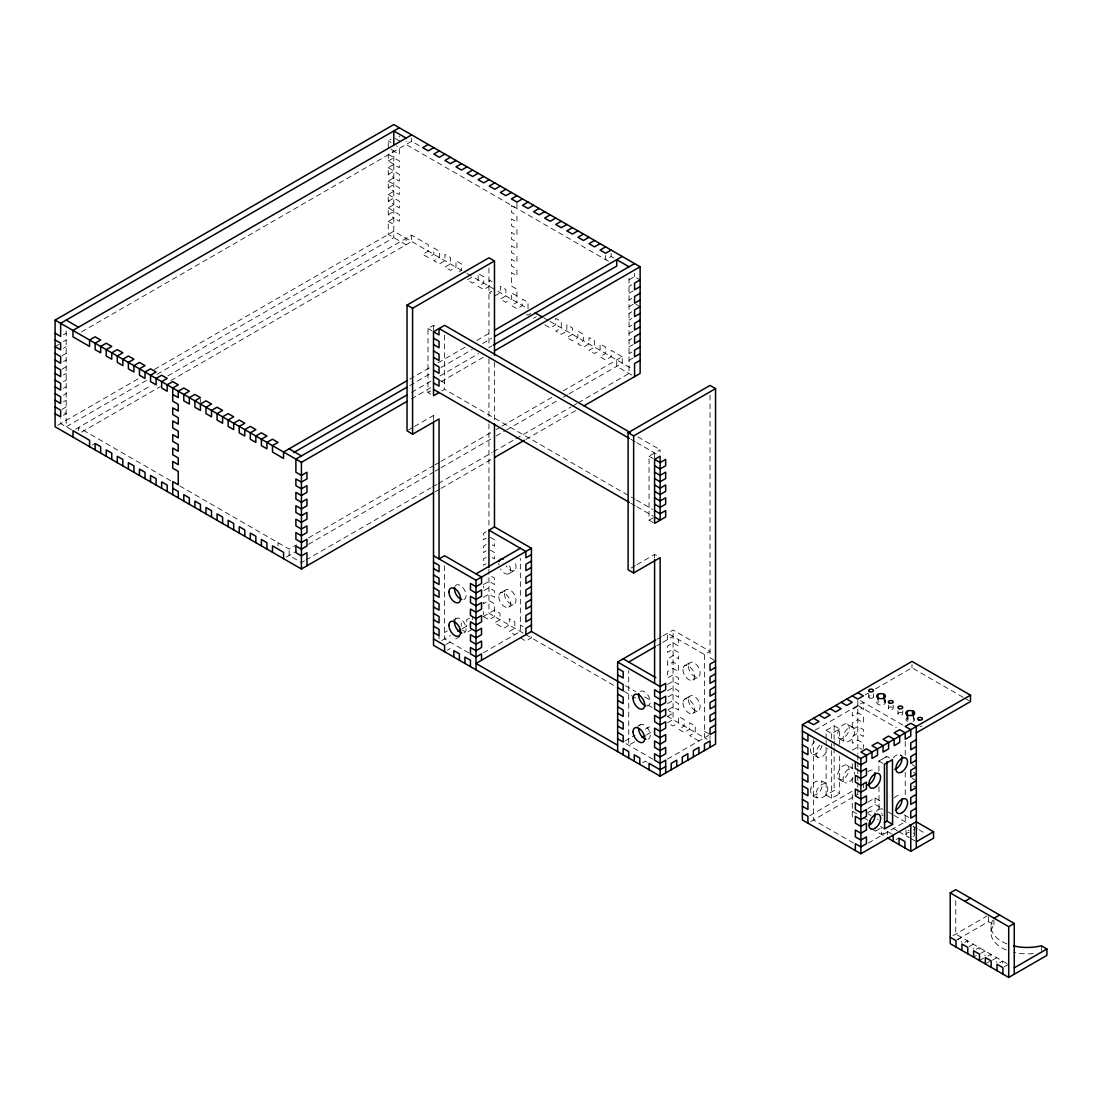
<?xml version="1.0" encoding="UTF-8"?>
<svg xmlns="http://www.w3.org/2000/svg" width="1102" height="1102" viewBox="0 0 1102 1102"><rect width="100%" height="100%" fill="white"/><g stroke="black" fill="none" stroke-linecap="round" stroke-linejoin="round"><path stroke-width="0.75" stroke-dasharray="5 3.75" d="M907.29 717.636L906.588 718.146A4.339 2.507 0 0 0 907.194 721.19L908.089 721.59A4.339 2.507 0 0 0 909.122 721.851M388.248 147.585L388.248 140.877L391.017 139.279M63.42 334.815L66.189 333.217M63.42 341.524L66.189 339.926M55.1 346.634L59.26 344.223M393.8 164.184L388.248 160.988L388.248 154.28L393.8 151.084L399.337 154.28L399.337 147.585L396.568 145.974M81.479 331.909L411.652 141.276L421.35 146.883M63.42 348.232L66.189 346.634M388.248 160.988L393.8 157.793L399.337 160.988L399.337 167.697L393.8 164.487L388.248 167.697L388.248 174.391L393.8 177.601M62.029 355.726L66.189 353.329M63.42 361.635L66.189 360.037M388.248 174.391L393.8 171.196L399.337 174.391L399.337 181.1L393.8 177.904L388.248 181.1L388.248 187.808L393.8 191.004M62.029 369.142L66.189 366.746M63.42 375.052L66.189 373.44M388.248 187.808L393.8 184.613L399.337 187.808L399.337 194.517L393.8 191.307L388.248 194.517L388.248 201.211L393.8 204.421M63.42 381.747L66.189 380.149M63.42 388.455L66.189 386.857M388.248 201.211L393.8 198.016L399.337 201.211L399.337 207.92L393.8 204.724L388.248 207.92L388.248 214.628L393.8 217.824M63.42 395.163L66.189 393.566M63.42 401.858L66.189 400.26M388.248 214.628L393.8 211.419L399.337 214.628L399.337 221.323L393.8 218.127L388.248 221.323L388.248 234.437L406.115 244.74L406.115 238.349M62.029 409.365L66.189 406.969M63.42 415.275L66.189 413.677L63.42 412.079M57.869 425.179L139.568 378.014M154.459 369.418L393.8 231.227L465.43 272.593M146.594 380.355L66.189 426.777L66.189 329.939M157.021 374.336L393.8 237.633L393.8 150.781L391.017 149.183M75.735 429.091L151.47 385.356M167.848 375.906L411.652 235.139L428.279 244.74L428.279 251.146L422.741 254.342L428.279 257.537L433.816 254.342L433.816 247.936L439.367 251.146L439.367 257.537L433.816 260.747L439.367 263.943L444.905 260.747L444.905 254.342L450.442 257.537L450.442 263.943L444.905 267.139L450.442 270.348L455.994 267.139L455.994 260.747L461.531 263.943L461.531 270.348L457.371 272.745M81.479 432.163L160.41 386.595M170.824 380.589L411.652 241.545L411.652 235.139M92.361 445.084L95.13 443.486M492.015 291.135L489.247 292.746L492.015 294.344M430.744 394.13L427.975 392.532L427.975 328.534L433.513 325.338L436.282 326.936M494.784 295.942L500.336 292.746L500.336 286.341L505.873 289.537L505.873 295.942L500.336 299.138L505.873 302.334L511.411 299.138L511.411 292.746L516.962 295.942M613.952 258.075L611.169 256.477L605.632 259.673L605.632 254.879M409.724 379.184L430.579 367.145M438.017 362.847L467.799 345.642M476.739 340.49L491.63 331.895M530.806 313.533L528.037 315.144L523.891 312.734M409.724 385.576L430.579 373.537M440.993 367.517L472.276 349.472M482.69 343.452L491.63 338.286M533.588 318.34L536.357 316.742M411.625 392.312L430.978 381.127M439.918 375.975L478.626 353.618M489.054 347.598L492.029 345.876M411.349 398.869L430.662 387.711M441.062 381.705L484.136 356.841M427.975 392.532L430.744 390.935M629.035 279.894L634.573 276.685L640.124 279.894M441.833 390.935L444.602 389.337L634.862 499.178M629.035 293.297L633.195 290.9M629.035 300.006L631.804 298.408M408.511 429.904L412.919 427.356M414.393 426.502L433.513 415.468L436.282 417.203M629.035 306.7L633.195 304.304M629.035 313.409L631.804 311.811M629.035 320.117L631.804 318.519M629.035 326.826L631.804 325.214M629.035 333.52L633.195 331.123M629.035 340.229L631.804 338.631M629.035 346.937L633.195 344.527M179.75 485.941L289.11 549.085L296.548 544.787M308.464 537.9L433.554 465.678M435.042 464.824L439.505 462.248M440.993 461.38L494.605 430.441M496.093 429.573L500.57 426.997M502.057 426.13L552.681 396.899M563.108 390.893L622.258 356.731L622.258 363.137L569.059 393.841M629.035 353.632L631.804 352.034M286.341 557.075L296.548 551.179M308.464 544.305L433.554 472.083M435.042 471.229L439.505 468.639M440.993 467.785L494.605 436.833M496.093 435.979L505.033 430.813M506.521 429.959L557.157 400.729M563.108 397.285L567.571 394.709M629.035 360.34L633.195 357.943M304.4 560.877L301.425 562.585L289.11 555.477L289.11 549.085M305.888 560.009L430.978 487.787M432.466 486.932L436.929 484.357M438.431 483.489L492.029 452.536M493.517 451.682L514.372 439.643M515.86 438.789L570.96 406.982M572.448 406.115L576.911 403.539M578.398 402.671L629.035 373.44L629.035 274.977M435.028 491.85L439.505 489.274M440.993 488.406L491.616 459.176M525.874 439.409L576.498 410.178M486.161 531.729L483.392 533.327L483.392 539.732L486.161 538.134M486.161 544.526L483.392 546.124L483.392 552.529L486.161 550.931M653.21 522.568L649.05 520.172L649.05 456.173L660.139 449.768L660.139 454.575M486.161 557.323L483.392 558.934L483.392 565.326L486.161 563.728M483.392 584.528L488.944 581.333L494.481 584.528L494.481 578.123L490.321 575.726M508.78 573.729L514.317 570.533A8.279 4.78 60 0 0 514.317 560.987M483.392 597.325L488.944 594.13L494.481 597.325L494.481 590.934L488.944 587.724L483.392 590.934L483.392 586.126M453.39 620.027L456.173 618.429M500.501 592.821L506.052 589.625M444.602 632.52L447.371 630.923M469.535 618.126L466.766 619.723L466.766 626.129M649.05 520.172L653.21 517.775M441.833 640.524L450.511 635.51M462.33 628.677L470.926 623.718M483.02 616.734L494.481 610.122L500.019 613.318L500.019 619.723L494.481 622.919L503.71 628.25L509.262 625.054L509.262 618.649L514.799 621.859L514.799 628.25L509.262 631.46L514.799 634.656M508.78 607.161L514.317 603.951M445.979 644.518L450.139 642.122M455.691 638.926L459.837 636.515M472.317 629.325L466.766 632.52L462.606 630.124M447.371 650.125L450.139 648.527M483.392 652.783L520.351 631.46L520.351 558.452M631.047 568.053L635.468 565.505M636.942 564.651L654.588 554.458L658.748 556.868M657.178 639.201L661.613 636.653M663.087 635.799L673.06 630.041L710.019 651.365L704.467 654.56L667.523 633.237L667.523 639.628M656.806 645.827L661.241 643.265M662.715 642.411L673.06 636.433M684.631 665.718L690.169 662.509M667.523 684.438L673.06 681.229L678.612 684.438L678.612 678.033L673.06 674.837L667.523 678.033L667.523 671.628L673.06 668.432L678.612 671.628L678.612 665.236L673.06 662.027L667.523 665.236L667.523 658.831L673.06 655.635L678.612 658.831L678.612 652.439L673.06 649.23L667.523 652.439L667.523 646.034L673.06 642.838L678.612 646.034L678.612 639.628M667.523 690.83L673.06 687.634L678.612 690.83L678.612 697.235L673.06 694.026L667.523 697.235M692.91 680.044L698.448 676.848M667.523 703.627L673.06 700.431L678.612 703.627L678.612 710.032L673.06 706.823L667.523 710.032M637.521 726.328L640.29 724.73M684.631 699.136L690.169 695.927M624.669 741.178L635.014 735.199M645.359 729.221L652.742 724.964M667.523 716.424L673.06 713.228L668.597 710.652M634.642 741.811L628.732 745.227L628.732 670.526M646.461 734.993L652.37 731.576M692.91 713.462L698.448 710.267M642.576 762.818L645.359 761.22L647.99 762.749M667.523 759.085L708.627 735.365M865.139 694.852L868.073 693.172M875.387 688.943L912.001 667.798L963.203 697.359M814.957 730.227L863.362 702.291L863.362 709.564L857.811 706.368L852.273 709.564L852.273 715.956L857.811 712.76L863.362 715.956L863.362 722.802L857.811 719.592L852.273 722.802L852.273 729.634L857.811 726.438L863.362 729.634L863.362 736.467L857.811 733.271L852.273 736.467L852.273 743.313L857.811 740.117L863.362 743.313L863.362 748.437M852.273 750.145L857.811 746.949L861.971 749.346M809.736 815.728L852.273 791.167L852.273 817.546M810.714 821.569L857.811 794.377M867.88 802.146L875.057 798L882.371 802.215M867.935 808.51L875.057 804.391L882.371 808.62M875.677 831.06L881.214 827.864M868.28 843.085L905.238 821.748L905.238 813.207M895.995 839.6L898.764 838.002M952.996 935.653L986.91 916.065M957.555 939.414L988.398 921.616L993.935 924.812A36.146 20.869 0 0 0 1007.159 950.351M957.459 939.827L961.605 937.43L961.605 942.238M964.691 942.403L967.46 940.805L967.46 945.612M969.154 946.59L973.314 944.18L973.314 948.987M976.386 949.166L979.155 947.568L979.155 950.764M973.617 957.17L976.386 955.558M980.849 953.34L985.009 950.943L985.009 955.737M979.471 960.545L983.631 958.148M988.095 955.916L990.863 954.318L990.863 959.112M985.326 963.919L989.472 961.523M992.558 960.09L996.718 957.693L996.718 962.501M999.789 962.68L1002.558 961.068L1002.558 964.278M1004.253 966.853L1008.413 964.457M826.128 738.905L826.128 730.378L834.131 725.805L839.669 729.001L839.669 744.332M826.128 730.378L831.666 733.588L839.669 729.001M826.128 747.418L826.128 795.107L834.131 790.52L839.669 793.716L839.669 756.247M826.128 795.107L831.666 798.303L839.669 793.716M629.035 286.286L631.804 284.839M913.434 717.691A4.339 2.507 0 0 1 913.338 721.245L912.428 721.631A4.339 2.507 0 0 1 911.368 721.879M825.55 783.605C819.158 783.26 813.827 792.503 817.312 797.876M812.863 795.3C819.254 795.644 824.585 786.387 821.1 781.029M608.4 261.27L406.115 144.486L406.115 141.276M395.177 138.48L399.337 140.877L399.337 135.959M388.248 140.877L391.017 142.475M388.248 154.28L393.8 157.49M635.964 304.304L640.124 306.7M388.248 167.697L393.8 170.893M388.248 181.1L393.8 184.296M388.248 194.517L393.8 197.713M388.248 207.92L393.8 211.116M388.248 221.323L393.8 224.532M492.015 281.547L489.247 279.936L489.247 286.341L483.709 289.537L478.158 286.341L483.709 283.145L483.709 276.74L478.158 273.544L478.158 279.936L472.62 283.145L467.069 279.936L472.62 276.74L528.037 308.739L528.037 302.334L522.5 299.138L522.5 305.543L516.962 308.739L511.411 305.543L516.962 302.334L516.962 289.234L511.411 286.038L511.411 272.621L516.962 275.831L516.962 269.122L511.411 265.926L511.411 259.218L516.962 262.414L516.962 255.719L511.411 252.51L511.411 245.815L516.962 249.011L516.962 242.302L511.411 239.106L511.411 232.398L516.962 235.594L516.962 228.899L511.411 225.69L511.411 218.995L516.962 222.191L516.962 215.482L511.411 212.287L511.411 205.578L516.962 208.788L516.962 202.079M622.258 356.731L611.169 350.34L611.169 356.731L605.632 359.941L600.094 356.731L605.632 353.535L605.632 347.13L600.094 343.934L600.094 350.34L594.543 353.535L589.005 350.34L594.543 347.13L594.543 340.738L589.005 337.543L589.005 343.934L583.468 347.13L577.916 343.934L583.468 340.738L583.468 334.333L577.916 331.137L577.916 337.543L572.379 340.738L566.841 337.543L572.379 334.333L572.379 327.941L566.841 324.732L566.841 331.137L561.29 334.333L555.752 331.137L561.29 327.941L561.29 321.536L555.752 318.34L555.752 324.732L550.215 327.941L544.663 324.732M466.917 273.448L471.367 276.023M544.044 317.982L548.493 320.544M549.981 321.398L632.672 369.156M631.804 375.052L616.721 366.332L616.721 359.941M637.838 436.902L660.139 449.768M630.812 439.243L635.262 441.819M636.749 442.673L657.357 454.575M427.975 328.534L432.136 330.931M649.05 456.173L653.21 458.57M440.442 380.534L444.602 382.931M636.35 500.032L652.701 509.482M630.812 503.242L635.262 505.818M636.749 506.672L653.1 516.108M964.663 698.2L969.044 700.734M860.593 700.693L903.364 725.391M857.811 705.487L896.339 727.733M847.534 724.179A8.279 4.78 -60 0 1 844.903 737.004A8.279 4.78 -60 0 1 837.74 732.871A8.279 4.78 -60 0 1 847.534 724.179L853.072 727.375A8.279 4.78 -60 0 1 850.455 740.213A8.279 4.78 -60 0 1 843.278 736.067A8.279 4.78 -60 0 1 853.072 727.375M900.238 754.856L903.006 756.454M912.167 764.65L914.936 766.248M889.672 758.093L886.903 756.495L878.9 761.055L878.928 771.317M913.544 772.282L916.313 773.879M714.165 660.167L710.019 657.77L710.019 394.006M912.167 778.329L914.936 779.927M883.06 763.452L878.9 761.055L886.903 756.495L886.903 759.898M839.256 738.519L844.793 741.729M490.321 537.335L494.481 539.732L494.481 546.124L490.321 543.727M913.544 785.96L916.313 787.558M490.321 550.132L494.481 552.529L494.481 558.934L490.321 556.524M847.369 765.298A8.182 4.725 -60 0 1 844.779 777.957A8.182 4.725 -60 0 1 837.699 773.866A8.182 4.725 -60 0 1 847.369 765.298L852.92 768.493A8.182 4.725 -60 0 0 844.738 773.218A8.182 4.725 -60 0 0 844.738 782.654L839.201 779.458M814.805 741.343A8.279 4.78 -60 0 0 812.27 754.126L817.822 757.336A8.279 4.78 -60 0 0 827.574 748.561M904.315 814.888L908.695 817.422M888.226 811.995L892.606 814.53M894.066 815.37L911.629 825.508M913.09 826.348L917.47 828.883M918.93 829.723L926.245 833.952M868.059 813.868L870.979 815.549M892.923 828.222L897.303 830.756M898.764 831.597L909.012 837.506M910.472 838.346L914.853 840.881M880.443 826.514L884.603 828.911M852.273 811.155L858.127 814.53M863.665 817.725L868.362 820.439M891.449 833.773L887.069 831.239L881.531 834.434L881.531 828.043M520.351 625.054L523.119 626.652M625.357 685.678L635.785 691.712M644.739 696.877L652.191 701.175M704.467 731.356L708.627 733.753M871.283 828.525L885.912 836.969M523.119 633.058L488.944 613.318L488.944 574.927M525.888 634.656L616.404 686.918M623.87 691.216L635.785 698.103M647.714 704.991L652.191 707.58M667.096 716.19L707.236 739.359M483.392 616.528L488.944 619.723L494.481 616.528L494.481 603.731L488.944 600.521L483.392 603.731L483.392 598.923M520.351 637.851L525.888 641.061L531.426 637.851L531.426 634.656M698.93 740.957L689.687 735.626L695.238 732.431L695.238 726.025L689.687 722.829L689.687 729.221L684.149 732.431L678.612 729.221L684.149 726.025L684.149 719.634L678.612 716.424L678.612 722.829L673.06 726.025L667.523 722.829L673.06 719.634L673.06 630.041M853.485 843.071L813.483 819.971L813.483 739.635M170.81 480.789L78.504 427.493L78.504 430.689M468.873 652.935L444.602 638.926L444.602 564.224M625.95 743.63L652.99 759.237M1006.952 963.603L955.765 934.055L955.765 898.213M71.658 429.932L60.638 423.581L60.638 418.664M878.969 786.608L879.024 812.105M1041.362 945.792L1041.362 950.585M993.935 924.812L993.935 918.407A36.146 20.869 0 0 0 1007.159 943.959M991.056 926.451L991.056 932.843M988.398 916.809L988.398 921.616M914.632 828.305L914.632 834.71M913.324 714.854L913.324 721.259M912.001 664.602L912.001 667.798M908.089 715.198L908.089 721.59M907.194 714.785L907.194 721.19M905.996 829.902L905.996 834.71A4.312 2.493 0 0 0 909.205 837.107M905.238 741.412L905.238 756.798M905.238 772.171L905.238 796.112M902.758 710.625L902.758 713.834A2.397 1.377 0 0 1 899.163 715.019A2.397 1.377 0 0 1 899.163 712.636A2.397 1.377 0 0 1 902.758 713.834M897.965 710.625L897.965 713.834M893.185 705.101L893.185 708.297A2.397 1.377 0 0 1 889.589 709.495A2.397 1.377 0 0 1 889.589 707.098A2.397 1.377 0 0 1 893.185 708.297M888.391 705.101L888.391 708.297M887.372 831.418L887.372 834.613M885.374 699.233L885.374 702.442M884.259 697.828L884.259 704.233M882.991 809.171A4.353 2.507 0 0 0 878.652 809.336L878.652 812.532M878.156 697.993L878.156 704.398M875.057 798L875.057 804.391M873.473 693.723L873.473 696.919M868.693 693.723L868.693 696.919M863.362 784.335L863.362 787.751M857.811 700.541L857.811 753.782M857.811 755.063L857.811 760.187M857.811 761.895L857.811 767.02M857.811 768.728L857.811 773.866M857.811 775.574L857.811 780.698M857.811 782.406L857.811 787.531M857.811 789.239L857.811 797.958M852.273 763.824L852.273 770.656M852.273 777.502L852.273 784.335M834.131 725.805L834.131 739.428M834.131 741.136L834.131 746.247M834.131 747.941L834.131 790.52M831.666 733.588L831.666 742.101M831.666 743.809L831.666 748.905M831.666 750.614L831.666 798.303M826.128 740.599L826.128 745.71M710.019 736.164L710.019 739.359M704.467 654.56L704.467 737.761M654.588 452.977L654.588 459.369M654.588 554.458L654.588 557.901M634.573 273.406L634.573 276.685M611.169 253.281L611.169 256.477M494.481 362.214L494.481 422.273M488.944 268.061L488.944 346.855M488.944 358.839L488.944 422.218M488.944 423.926L488.944 528.423M488.944 569.183L488.944 574.28M483.392 611.72L483.392 614.916M472.317 616.528L472.317 619.723M461.228 622.919L461.228 626.129M444.602 335.146L444.602 389.337M439.051 635.716L439.051 638.926M433.513 325.338L433.513 331.73M433.513 415.468L433.513 420.592M411.652 138.081L411.652 141.276M278.021 542.68L278.021 545.876M200.426 399.227L200.426 402.423M867.605 812.987A8.279 4.78 -60 0 1 873.294 811.265M894.121 797.903A8.279 4.78 -60 0 1 900.954 796.236M893.171 757.942A8.279 4.78 -60 0 1 901.174 755.697M867.729 771.91A8.279 4.78 -60 0 1 874.299 771.317M1033.139 953.574A36.146 20.869 0 0 1 1013.468 952.293M913.365 832.947A4.312 2.493 0 0 1 913.365 836.473M905.996 834.71A4.312 2.493 0 0 1 909.191 832.299M878.198 819.709A4.353 2.507 0 0 1 877.454 819.213M881.917 815.356A4.353 2.507 0 0 1 882.991 815.563M883.969 700.707A4.325 2.493 0 0 1 884.493 704.068A4.325 2.493 0 0 1 878.749 704.66A4.325 2.493 0 0 1 877.233 701.409M922.126 725.887A2.397 1.377 0 0 1 920.046 726.576M882.454 813.799A4.353 2.507 0 0 1 881.352 813.923M876.724 811.582A4.353 2.507 0 0 1 878.652 809.336M913.365 826.541A4.312 2.493 0 0 1 913.365 830.068M909.205 830.715A4.312 2.493 0 0 1 908.158 830.467M817.822 757.336A8.279 4.78 -60 0 1 820.356 744.539M854.615 772.24A8.182 4.725 -60 0 1 854.408 774.072M852.92 777.929A8.182 4.725 -60 0 1 844.738 782.654M822.037 745.365A8.279 4.78 -60 0 1 812.27 754.126M639.367 725.584A8.279 4.78 60 0 1 648.568 729.51A8.279 4.78 60 0 1 647.356 739.428M640.303 691.312A8.265 4.766 60 0 1 649.064 697.043A8.265 4.766 60 0 1 647.356 705.996M455.236 619.283A8.279 4.78 60 0 1 464.438 623.209A8.279 4.78 60 0 1 463.226 633.127M455.25 585.878A8.251 4.766 60 0 1 464.424 589.79A8.251 4.766 60 0 1 463.226 599.695M509.703 566.111A8.279 4.78 60 0 1 508.201 573.99A8.279 4.78 60 0 1 500.501 568.963M498.986 565.05A8.279 4.78 60 0 1 498.793 563.191M514.317 570.533A8.279 4.78 60 0 1 506.052 565.753M811.003 788.385C807.683 799.198 826.555 802.215 827.409 790.506C830.729 779.706 811.857 776.69 811.003 788.385M869.382 697.897A2.397 1.377 0 0 0 873.39 697.277A2.397 1.377 0 0 0 870.456 695.582A2.397 1.377 0 0 0 869.382 697.897M682.923 669.493A8.279 4.78 60 0 0 691.698 680.416A8.279 4.78 60 0 0 691.698 668.721A8.279 4.78 60 0 0 682.923 669.493M682.923 702.924A8.279 4.78 60 0 0 691.698 713.834A8.279 4.78 60 0 0 691.698 702.139A8.279 4.78 60 0 0 682.923 702.924M688.461 666.297A8.279 4.78 60 0 0 697.235 677.22A8.279 4.78 60 0 0 697.235 665.512A8.279 4.78 60 0 0 688.461 666.297M688.461 699.715A8.279 4.78 60 0 0 697.235 710.638A8.279 4.78 60 0 0 697.235 698.93A8.279 4.78 60 0 0 688.461 699.715M498.793 596.609A8.279 4.78 60 0 0 507.567 607.533A8.279 4.78 60 0 0 507.567 595.824A8.279 4.78 60 0 0 498.793 596.609M504.33 593.413A8.279 4.78 60 0 0 513.105 604.323A8.279 4.78 60 0 0 513.105 592.628A8.279 4.78 60 0 0 504.33 593.413"/><path stroke-width="1.5" d="M906.588 714.95L906.588 711.754L907.552 711.038M913.076 715.033L913.324 714.854A4.339 2.507 0 0 0 913.434 711.3L913.434 716.093M433.541 492.718L301.425 568.99L55.1 426.777L55.1 320.117L393.8 124.567L640.124 266.78L640.124 373.44L583.95 405.88M399.337 127.777L60.638 323.313L60.638 336.413L55.1 333.217M411.652 134.885L72.952 330.421L72.952 336.826L89.579 346.427L89.579 340.022L95.13 336.826L100.668 340.022L95.13 343.218L95.13 349.623L100.668 352.819L100.668 346.427L106.205 343.218L111.757 346.427L106.205 349.623L106.205 356.029L111.757 359.224L111.757 352.819L117.294 349.623L122.845 352.819L117.294 356.029L117.294 362.42L122.845 365.63L122.845 359.224L128.383 356.029L133.921 359.224L128.383 362.42L128.383 368.826L133.921 372.021L133.921 365.63L139.472 362.42L145.009 365.63L139.472 368.826L139.472 375.217L145.009 378.427L145.009 372.021L150.547 368.826L156.098 372.021L150.547 375.217L150.547 381.623L156.098 384.818L156.098 378.427L161.636 375.217L167.173 378.427L161.636 381.623L161.636 388.028L167.173 391.224L167.173 384.818L172.725 381.623L178.262 384.818L172.725 388.028L172.725 401.128L178.262 404.324L178.262 411.032L172.725 407.836L172.725 414.531L178.262 417.741L178.262 424.132L172.725 420.936L172.725 427.948L178.262 431.144L178.262 437.852L172.725 434.643L172.725 441.351L178.262 444.547L178.262 451.255L172.725 448.059L172.725 454.768L178.262 457.964L178.262 464.672L172.725 461.462L172.725 468.171L178.262 471.367L178.262 484.784L172.725 481.574L172.725 494.688M428.279 144.486L422.741 147.682L428.279 150.878L433.816 147.682M439.367 150.878L433.816 154.087L439.367 157.283L444.905 154.087M450.442 157.283L444.905 160.479L450.442 163.675L455.994 160.479M461.531 163.675L455.994 166.884L461.531 170.08L467.069 166.884M472.62 170.08L467.069 173.276L472.62 176.485L478.158 173.276M483.709 176.485L478.158 179.681L483.709 182.877L489.247 179.681M494.784 182.877L489.247 186.073L494.784 189.282L500.336 186.073M505.873 189.282L500.336 192.478L505.873 195.674L511.411 192.478M516.962 195.674L511.411 198.883L516.962 202.079L522.5 198.883M528.037 202.079L522.5 205.275L528.037 208.471L533.588 205.275M539.126 208.471L533.588 211.68L539.126 214.876L544.663 211.68M550.215 214.876L544.663 218.072L550.215 221.282L555.752 218.072M481.546 660.25L481.546 653.858L476.009 657.054L470.458 653.858L470.458 647.453L476.009 650.662L481.546 647.453L481.546 641.061L476.009 644.257L470.458 641.061L470.458 634.656L476.009 637.851L481.546 634.656L481.546 628.264L476.009 631.46L470.458 628.264L470.458 621.859L476.009 625.054L481.546 621.859L481.546 615.453L476.009 618.663L470.458 615.453L470.458 609.062L476.009 612.257L481.546 609.062L481.546 602.656L476.009 605.852L470.458 602.656L470.458 596.265L476.009 599.46L481.546 596.265L481.546 589.859L476.009 593.055L470.458 589.859L470.458 583.454L476.009 586.663L481.546 583.454L481.546 577.062L444.602 555.725L439.051 558.934L439.051 418.953L412.575 434.243L407.037 430.758L407.037 305.075L488.944 257.785L494.481 260.981L494.481 355.354M561.29 221.282L555.752 224.477L561.29 227.673L566.841 224.477M407.037 305.075L412.575 308.271L494.481 260.981M572.379 227.673L566.841 230.869L572.379 234.079L577.916 230.869M583.468 234.079L577.916 237.274L583.468 240.47L589.005 237.274M439.051 392.532L433.513 395.728L433.513 331.73L444.602 325.338L630.399 432.604M594.543 240.47L589.005 243.68L594.543 246.876L600.094 243.68M605.632 246.876L600.094 250.071L605.632 253.281L611.169 250.071M406.748 380.893L283.558 452.013L283.558 458.418L272.483 452.013L272.483 445.621L278.021 442.412L272.483 439.216L266.932 442.412L266.932 448.817L261.394 445.621L261.394 439.216L266.932 436.02L261.394 432.824L255.857 436.02L255.857 442.412L250.306 439.216L250.306 432.824L255.857 429.615L250.306 426.419L244.768 429.615L244.768 436.02L239.23 432.824L239.23 426.419L244.768 423.223L239.23 420.014L233.679 423.223L233.679 429.615L228.142 426.419L228.142 420.014L233.679 416.818L228.142 413.622L222.604 416.818L222.604 423.223L217.053 420.014L217.053 413.622L222.604 410.426L217.053 407.217L211.515 410.426L211.515 416.818L205.978 413.622L205.978 407.217L211.515 404.021L205.978 400.825L200.426 404.021L200.426 410.426L194.889 407.217L194.889 400.825L200.426 397.615L194.889 394.42L189.351 397.615L189.351 404.021L183.8 400.825L183.8 394.42L189.351 391.224L183.8 388.028L178.262 391.224L178.262 397.615L172.725 394.42M494.605 330.173L622.258 256.477M293.573 452.633L406.748 387.298M494.605 336.578L616.721 266.078L616.721 259.673L629.035 266.78M407.148 394.888L295.887 459.135L295.887 472.235L301.425 475.43L306.962 472.235L306.962 478.943L301.425 482.139L295.887 478.943L295.887 485.638L301.425 488.847L306.962 485.638L306.962 492.346L301.425 495.542L295.887 492.346L295.887 499.054L301.425 502.25L306.962 499.054L306.962 505.749L301.425 508.959L295.887 505.749L295.887 512.458L301.425 515.653L306.962 512.458L306.962 519.166L301.425 522.362L295.887 519.166L295.887 525.874L301.425 529.07L306.962 525.874L306.962 532.569L301.425 535.779L295.887 532.569L295.887 539.277L301.425 542.473L306.962 539.277L306.962 545.986L301.425 549.182L295.887 545.986L295.887 552.681L301.425 555.89L306.962 552.681L306.962 565.794M493.517 345.022L634.573 263.585M55.1 320.117L301.425 462.33L406.9 401.431M494.536 350.835L640.124 266.78M640.124 279.894L634.573 283.09L634.573 289.798L640.124 286.589M640.124 293.297L634.573 296.493L634.573 303.202L640.124 300.006M640.124 306.7L634.573 309.91L634.573 316.605L640.124 313.409M640.124 320.117L634.573 323.313L634.573 330.021L640.124 326.826M640.124 333.52L634.573 336.73L634.573 343.425L640.124 340.229M640.124 346.937L634.573 350.133L634.573 356.841L640.124 353.632M640.124 360.34L634.573 363.536L634.573 376.65M494.591 457.468L524.373 440.263M660.139 776.152L660.139 557.667L633.65 572.957L628.112 569.748L628.112 432.7L710.019 385.425L715.556 388.62L715.556 744.153L660.139 776.152L433.513 645.317L433.513 422.3M628.112 432.7L633.65 435.91L715.556 388.62M488.944 567.475L488.944 530.131L494.481 526.935L531.426 548.259L531.426 631.46L623.181 684.438L623.181 690.83L617.643 687.634M654.588 510.57L660.139 513.766L665.677 510.57L665.677 516.976L654.588 523.367L654.588 459.369L660.139 456.173L660.139 520.172L654.588 516.976M476.009 573.866L520.351 548.259M433.513 555.725L476.009 580.258L531.426 548.259M531.426 554.664L525.888 557.86L525.888 551.468L488.944 530.131M531.426 561.056L525.888 564.265L525.888 570.657L531.426 567.461M531.426 573.866L525.888 577.062L525.888 583.454L531.426 580.258M531.426 586.663L525.888 589.859L525.888 596.265L531.426 593.055M457.895 631.239L460.856 629.531M531.426 599.46L525.888 602.656L525.888 609.062L531.426 605.866M531.426 612.257L525.888 615.453L525.888 621.859L531.426 618.663M531.426 625.054L525.888 628.25L525.888 634.656M531.426 631.46L476.009 663.459L617.643 745.227M617.643 751.619L617.643 662.027L655.704 640.055M628.732 662.027L655.332 646.667M715.556 660.966L710.019 664.162L710.019 670.567L715.556 667.371M715.556 673.763L710.019 676.959L710.019 683.364L715.556 680.168M715.556 686.56L710.019 689.769L710.019 696.161L715.556 692.965M642.025 737.541L644.987 735.833M715.556 699.371L710.019 702.566L710.019 708.958L715.556 705.762M715.556 712.168L710.019 715.363L710.019 721.769L715.556 718.559M715.556 724.964L710.019 728.16L710.019 734.566L715.556 731.37M665.677 766.551L660.139 769.761L649.05 763.355L649.05 769.761M916.313 821.748L860.896 853.747L802.394 819.971L802.394 724.689L912.001 661.407L970.504 695.169L970.504 701.575L916.313 732.858M802.394 724.689L860.896 758.465L970.504 695.169M916.313 739.704L910.775 742.9L910.775 749.732L916.313 746.536M916.313 753.369L910.775 756.578L910.775 763.411L916.313 760.215M916.313 767.047L910.775 770.243L910.775 777.089L916.313 773.879M916.313 780.726L910.775 783.921L910.775 790.754L916.313 787.558M916.313 794.404L910.775 797.6L910.775 804.432L916.313 801.237M916.313 808.069L910.775 811.279L910.775 818.111L916.313 814.915M916.313 841.735L933.559 831.776L933.559 838.167L910.775 851.323L887.372 837.823M1013.468 945.888A36.146 20.869 0 0 0 1041.362 945.792L1046.9 948.987L1046.9 955.379L1008.716 977.433L950.213 943.656L950.213 892.882L955.765 889.686L1014.267 923.462L1014.267 974.223M964.842 901.326L970.38 898.13M994.1 918.214L999.638 915.018M950.213 892.882L1008.716 926.658L1014.267 923.462M1014.267 967.832L1046.9 948.987M884.396 822.657L887.069 821.128L892.606 824.337L892.441 759.677L884.438 764.251L884.603 828.911L892.606 824.337M877.743 694.535L878.735 694.053A4.325 2.493 0 0 1 884.369 694.549A4.325 2.493 0 0 1 884.259 697.828M884.383 697.773L883.391 698.255A4.325 2.493 0 0 1 878.156 697.993M878.266 698.076L877.426 697.497A4.325 2.493 0 0 1 877.867 694.467L878.046 694.384M907.139 711.341L907.29 711.245A4.339 2.507 0 0 1 912.552 710.886L913.778 711.451M913.282 714.881L912.428 715.239A4.339 2.507 0 0 1 908.089 715.198L906.85 714.633M406.115 138.081L393.8 130.973L393.8 144.073M535.145 312.844L542.556 317.128M629.325 438.389L439.051 328.534L439.051 334.939L433.513 331.73M654.588 459.369L660.139 462.578L665.677 459.369L665.677 465.774L660.139 468.97L654.588 465.774M433.513 338.135L439.051 341.331L439.051 347.736L433.513 344.54M654.588 472.166L660.139 475.375L665.677 472.166L665.677 478.571L660.139 481.767L654.588 478.571M433.513 350.932L439.051 354.128L439.051 360.533L433.513 357.337M654.588 484.976L660.139 488.172L665.677 484.976L665.677 491.368L660.139 494.564L654.588 491.368M433.513 363.729L439.051 366.938L439.051 373.33L433.513 370.134M654.588 497.773L660.139 500.969L665.677 497.773L665.677 504.165L660.139 507.375L654.588 504.165M433.513 376.54L439.051 379.735L439.051 386.127L433.513 382.931M433.513 389.337L629.325 502.374M857.811 692.69L863.362 695.885L857.811 699.081L852.273 695.885M846.735 699.081L852.273 702.291L846.735 705.487L841.184 702.291M835.647 705.487L841.184 708.682L835.647 711.892L830.109 708.682M824.558 711.892L830.109 715.088L824.558 718.284L819.02 715.088M813.483 718.284L819.02 721.479L813.483 724.689L807.931 721.479M802.394 731.081L860.896 764.857L866.434 761.661L866.434 755.256L860.896 752.06L866.434 748.864L871.985 752.06L871.985 758.465L877.523 755.256L877.523 748.864L871.985 745.668L877.523 742.459L883.06 745.668L883.06 752.06L888.611 748.864L888.611 742.459L883.06 739.263L888.611 736.067L894.149 739.263L894.149 745.668L899.687 742.459L899.687 736.067L894.149 732.858L899.687 729.662L905.238 732.858L905.238 739.263L910.775 736.067L910.775 729.662L905.238 726.466L910.775 723.256L916.313 726.466L916.313 848.127M802.394 737.927L807.931 741.123L807.931 734.29M802.394 744.759L807.931 747.955L807.931 754.801L802.394 751.592M66.189 320.117L78.504 327.225M289.11 448.817L301.425 455.925M916.01 821.637L933.559 831.776M802.394 758.438L807.931 761.634L807.931 768.466L802.394 765.27M623.181 658.831L655.855 677.689M617.643 662.027L660.139 686.56L665.677 683.364L665.677 689.769L660.139 692.965L654.588 689.769L654.588 696.161L660.139 699.371L665.677 696.161L665.677 702.566L660.139 705.762L654.588 702.566L654.588 708.958L660.139 712.168L665.677 708.958L665.677 715.363L660.139 718.559L654.588 715.363L654.588 721.769L660.139 724.964L665.677 721.769L665.677 728.16L660.139 731.356L654.588 728.16L654.588 734.566L660.139 737.761L665.677 734.566L665.677 740.957L660.139 744.167L654.588 740.957L654.588 747.363L660.139 750.558L665.677 747.363L665.677 753.768L660.139 756.964L654.588 753.768L654.588 760.16L660.139 763.355L665.677 760.16L665.677 772.957M55.1 339.926L60.638 343.121L60.638 349.83L55.1 346.634M802.394 772.103L807.931 775.312L807.931 782.144L802.394 778.949M433.513 562.13L439.051 565.326L439.051 571.731L433.513 568.522M617.643 668.432L623.181 671.628L623.181 678.033L617.643 674.837M55.1 353.329L60.638 356.538L60.638 363.233L55.1 360.037M802.394 785.781L807.931 788.977L807.931 795.823L802.394 792.613M433.513 574.927L439.051 578.123L439.051 584.528L433.513 581.333M55.1 366.746L60.638 369.941L60.638 376.65L55.1 373.44M802.394 799.46L807.931 802.655L807.931 809.488L802.394 806.292M433.513 587.724L439.051 590.92L439.051 597.325L433.513 594.13M617.643 694.026L623.181 697.235L623.181 703.627L617.643 700.431M55.1 380.149L60.638 383.344L60.638 390.053L55.1 386.857M802.394 813.138L807.931 816.334L807.931 823.166M433.513 600.521L439.051 603.731L439.051 610.122L433.513 606.927M617.643 706.837L623.181 710.032L623.181 716.424L617.643 713.228M55.1 393.566L60.638 396.761L60.638 403.47L55.1 400.26M433.513 613.332L439.051 616.528L439.051 622.919L433.513 619.723M617.643 719.634L623.181 722.829L623.181 729.235L617.643 726.025M55.1 406.969L60.638 410.164L60.638 416.873L55.1 413.677M433.513 626.129L439.051 629.325L439.051 635.716L433.513 632.52M617.643 732.431L623.181 735.626L623.181 742.032L617.643 738.822M172.725 488.282L178.262 491.478L178.262 497.884M433.513 638.926L444.602 645.317L444.602 651.723M950.213 937.251L956.068 940.626L956.068 947.031M883.859 694.232L883.969 699.109M886.917 761.592L887.069 821.128M1008.716 926.658L1008.716 977.433M1002.875 974.058L1002.875 967.652L997.021 964.278L997.021 970.669M991.166 967.294L991.166 960.903L985.326 957.514L985.326 963.919M979.471 960.545L979.471 954.139L973.617 950.764L973.617 957.17M967.763 953.781L967.763 947.389L961.922 944.015L961.922 950.406M912.552 710.886L912.552 715.694M910.775 824.943L910.775 851.323M907.29 711.245L907.29 716.038M904.921 847.948L904.921 841.556L899.08 838.167L899.08 844.573M893.226 834.793L893.226 841.198M877.867 694.467L877.867 699.274M869.822 821.279L869.822 824.489M860.896 758.465L860.896 853.747M855.359 761.661L855.359 768.493L860.896 771.703L866.434 768.493L866.434 775.34L860.896 778.535L855.359 775.34L855.359 782.172L860.896 785.368L866.434 782.172L866.434 789.004L860.896 792.214L855.359 789.004L855.359 795.851L860.896 799.046L866.434 795.851L866.434 802.683L860.896 805.879L855.359 802.683L855.359 809.515L860.896 812.725L866.434 809.515L866.434 816.362L860.896 819.557L855.359 816.362L855.359 823.194L860.896 826.39L866.434 823.194L866.434 830.04L860.896 833.236L855.359 830.04L855.359 836.873L860.896 840.068L866.434 836.873L866.434 843.705L860.896 846.915L855.359 843.705L855.359 850.551M710.019 747.363L710.019 740.957L704.467 744.153L704.467 750.558M698.93 753.754L698.93 747.363L693.392 750.558L693.392 756.964M687.841 760.16L687.841 753.754L682.303 756.964L682.303 763.355M676.766 766.551L676.766 760.16L671.214 763.355L671.214 769.761M654.588 559.623L654.588 683.364M639.807 764.43L639.807 758.024L634.27 754.829L634.27 761.22M633.65 435.91L633.65 572.957M628.732 758.024L628.732 751.619L623.181 748.423L623.181 754.829M494.481 423.981L494.481 526.935M476.009 580.258L476.009 669.851M470.458 666.655L470.458 660.25L464.92 657.054L464.92 663.459M459.382 660.25L459.382 653.858L453.831 650.648L453.831 657.054M412.575 308.271L412.575 434.243M301.425 462.33L301.425 568.99M283.558 558.673L283.558 552.281L272.483 545.876L272.483 552.281M266.932 549.085L266.932 542.68L261.394 539.484L261.394 545.876M255.857 542.68L255.857 536.275L250.306 533.079L250.306 539.484M244.768 536.275L244.768 529.883L239.23 526.687L239.23 533.079M233.679 529.883L233.679 523.478L228.142 520.282L228.142 526.687M222.604 523.478L222.604 517.086L217.053 513.876L217.053 520.282M211.515 517.086L211.515 510.681L205.978 507.485L205.978 513.876M200.426 510.681L200.426 504.289L194.889 501.079L194.889 507.485M189.351 504.289L189.351 497.884L183.8 494.688L183.8 501.079M167.173 491.478L167.173 485.087L161.636 481.877L161.636 488.282M156.098 485.087L156.098 478.681L150.547 475.485L150.547 481.891M145.009 478.681L145.009 472.29L139.472 469.08L139.472 475.485M133.921 472.29L133.921 465.884L128.383 462.688L128.383 469.08M122.845 465.884L122.845 459.479L117.294 456.283L117.294 462.688M111.757 459.479L111.757 453.087L106.205 449.892L106.205 456.283M100.668 453.087L100.668 446.682L95.13 443.486L95.13 449.892M89.579 446.682L89.579 440.29L72.952 430.689L72.952 437.081M874.878 813.331A8.279 4.78 -60 0 1 869.437 825.15M902.056 798.867A8.279 4.78 -60 0 1 895.361 810.149M901.78 756.978A8.279 4.78 -60 0 1 894.686 769.43M874.864 772.612A8.279 4.78 -60 0 1 867.66 784.996M907.194 714.785A4.339 2.507 0 0 1 906.588 711.754M645.937 739.29A8.279 4.78 60 0 1 638.581 728.518M645.937 705.859A8.265 4.766 60 0 1 638.788 693.461M461.821 632.989A8.279 4.78 60 0 1 454.658 620.578M461.807 599.557A8.251 4.766 60 0 1 454.658 587.173M498.986 561.552A8.279 4.78 60 0 1 503.132 559.169M876.228 786.47A8.279 4.78 -60 0 0 878.914 773.645A8.279 4.78 -60 0 0 869.106 782.255A8.279 4.78 -60 0 0 876.228 786.47M901.739 771.965A8.279 4.78 -60 0 0 906.726 758.892A8.279 4.78 -60 0 0 896.587 764.871A8.279 4.78 -60 0 0 901.739 771.965M902.428 812.505A8.279 4.78 -60 0 0 906.505 799.446A8.279 4.78 -60 0 0 896.422 806.54A8.279 4.78 -60 0 0 902.428 812.505M874.988 828.36A8.279 4.78 -60 0 0 879.795 815.273A8.279 4.78 -60 0 0 869.671 821.458A8.279 4.78 -60 0 0 874.988 828.36M869.382 691.505A2.397 1.377 0 0 0 873.39 690.885A2.397 1.377 0 0 0 870.456 689.191A2.397 1.377 0 0 0 869.382 691.505M889.094 702.883A2.397 1.377 0 0 0 893.102 702.263A2.397 1.377 0 0 0 890.168 700.569A2.397 1.377 0 0 0 889.094 702.883M899.163 708.627A2.397 1.377 0 0 0 902.758 707.429A2.397 1.377 0 0 0 899.163 706.23A2.397 1.377 0 0 0 899.163 708.627M918.848 719.992A2.397 1.377 0 0 0 922.443 718.793A2.397 1.377 0 0 0 918.848 717.595A2.397 1.377 0 0 0 918.848 719.992M633.03 731.714A8.279 4.78 60 0 0 641.819 742.638A8.279 4.78 60 0 0 641.819 730.929A8.279 4.78 60 0 0 633.03 731.714M633.044 698.296A8.265 4.766 60 0 0 641.805 709.206A8.265 4.766 60 0 0 641.805 697.511A8.265 4.766 60 0 0 633.044 698.296M448.913 625.413A8.279 4.78 60 0 0 457.688 636.336A8.279 4.78 60 0 0 457.688 624.627A8.279 4.78 60 0 0 448.913 625.413M448.927 591.994A8.251 4.766 60 0 0 457.674 602.89A8.251 4.766 60 0 0 457.674 591.223A8.251 4.766 60 0 0 448.927 591.994"/></g></svg>
